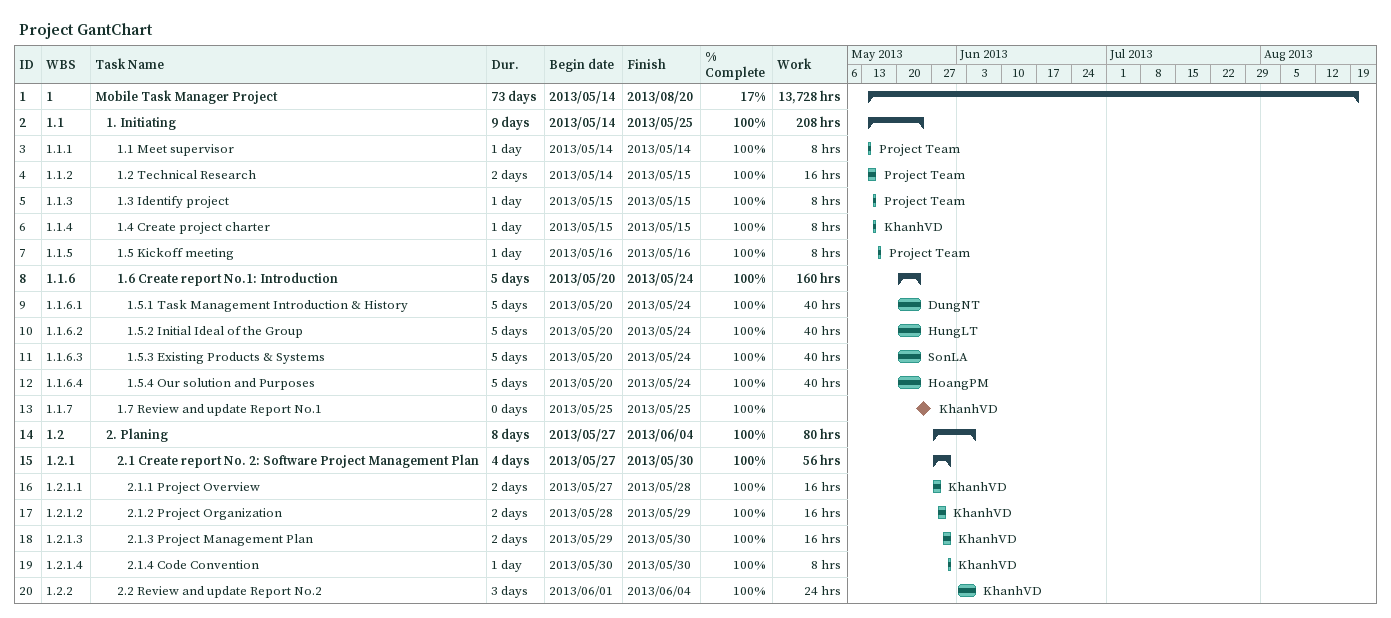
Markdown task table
Project GantChart

| ID | WBS | Task | Duration | Start | Finish | Resources | % complete | Work (h) |
|---|---|---|---|---|---|---|---|---|
| 1 | 1 | **Mobile Task Manager Project** | 73d | 2013-05-14 | 2013-08-20 |  | 17 | 13728 |
| 2 | 1.1 | **1. Initiating** | 9d | 2013-05-14 | 2013-05-25 |  | 100 | 208 |
| 3 | 1.1.1 | 1.1 Meet supervisor | 1d | 2013-05-14 | 2013-05-14 | Project Team | 100 | 8 |
| 4 | 1.1.2 | 1.2 Technical Research | 2d | 2013-05-14 | 2013-05-15 | Project Team | 100 | 16 |
| 5 | 1.1.3 | 1.3 Identify project | 1d | 2013-05-15 | 2013-05-15 | Project Team | 100 | 8 |
| 6 | 1.1.4 | 1.4 Create project charter | 1d | 2013-05-15 | 2013-05-15 | KhanhVD | 100 | 8 |
| 7 | 1.1.5 | 1.5 Kickoff meeting | 1d | 2013-05-16 | 2013-05-16 | Project Team | 100 | 8 |
| 8 | 1.1.6 | **1.6 Create report No.1: Introduction** | 5d | 2013-05-20 | 2013-05-24 |  | 100 | 160 |
| 9 | 1.1.6.1 | 1.5.1 Task Management Introduction & History | 5d | 2013-05-20 | 2013-05-24 | DungNT | 100 | 40 |
| 10 | 1.1.6.2 | 1.5.2 Initial Ideal of the Group | 5d | 2013-05-20 | 2013-05-24 | HungLT | 100 | 40 |
| 11 | 1.1.6.3 | 1.5.3 Existing Products & Systems | 5d | 2013-05-20 | 2013-05-24 | SonLA | 100 | 40 |
| 12 | 1.1.6.4 | 1.5.4 Our solution and Purposes | 5d | 2013-05-20 | 2013-05-24 | HoangPM | 100 | 40 |
| 13 | 1.1.7 | 1.7 Review and update Report No.1 | 0d | 2013-05-25 | 2013-05-25 | KhanhVD | 100 |  |
| 14 | 1.2 | **2. Planing** | 8d | 2013-05-27 | 2013-06-04 |  | 100 | 80 |
| 15 | 1.2.1 | **2.1 Create report No. 2: Software Project Management Plan** | 4d | 2013-05-27 | 2013-05-30 |  | 100 | 56 |
| 16 | 1.2.1.1 | 2.1.1 Project Overview | 2d | 2013-05-27 | 2013-05-28 | KhanhVD | 100 | 16 |
| 17 | 1.2.1.2 | 2.1.2 Project Organization | 2d | 2013-05-28 | 2013-05-29 | KhanhVD | 100 | 16 |
| 18 | 1.2.1.3 | 2.1.3 Project Management Plan | 2d | 2013-05-29 | 2013-05-30 | KhanhVD | 100 | 16 |
| 19 | 1.2.1.4 | 2.1.4 Code Convention | 1d | 2013-05-30 | 2013-05-30 | KhanhVD | 100 | 8 |
| 20 | 1.2.2 | 2.2 Review and update Report No.2 | 3d | 2013-06-01 | 2013-06-04 | KhanhVD | 100 | 24 |
